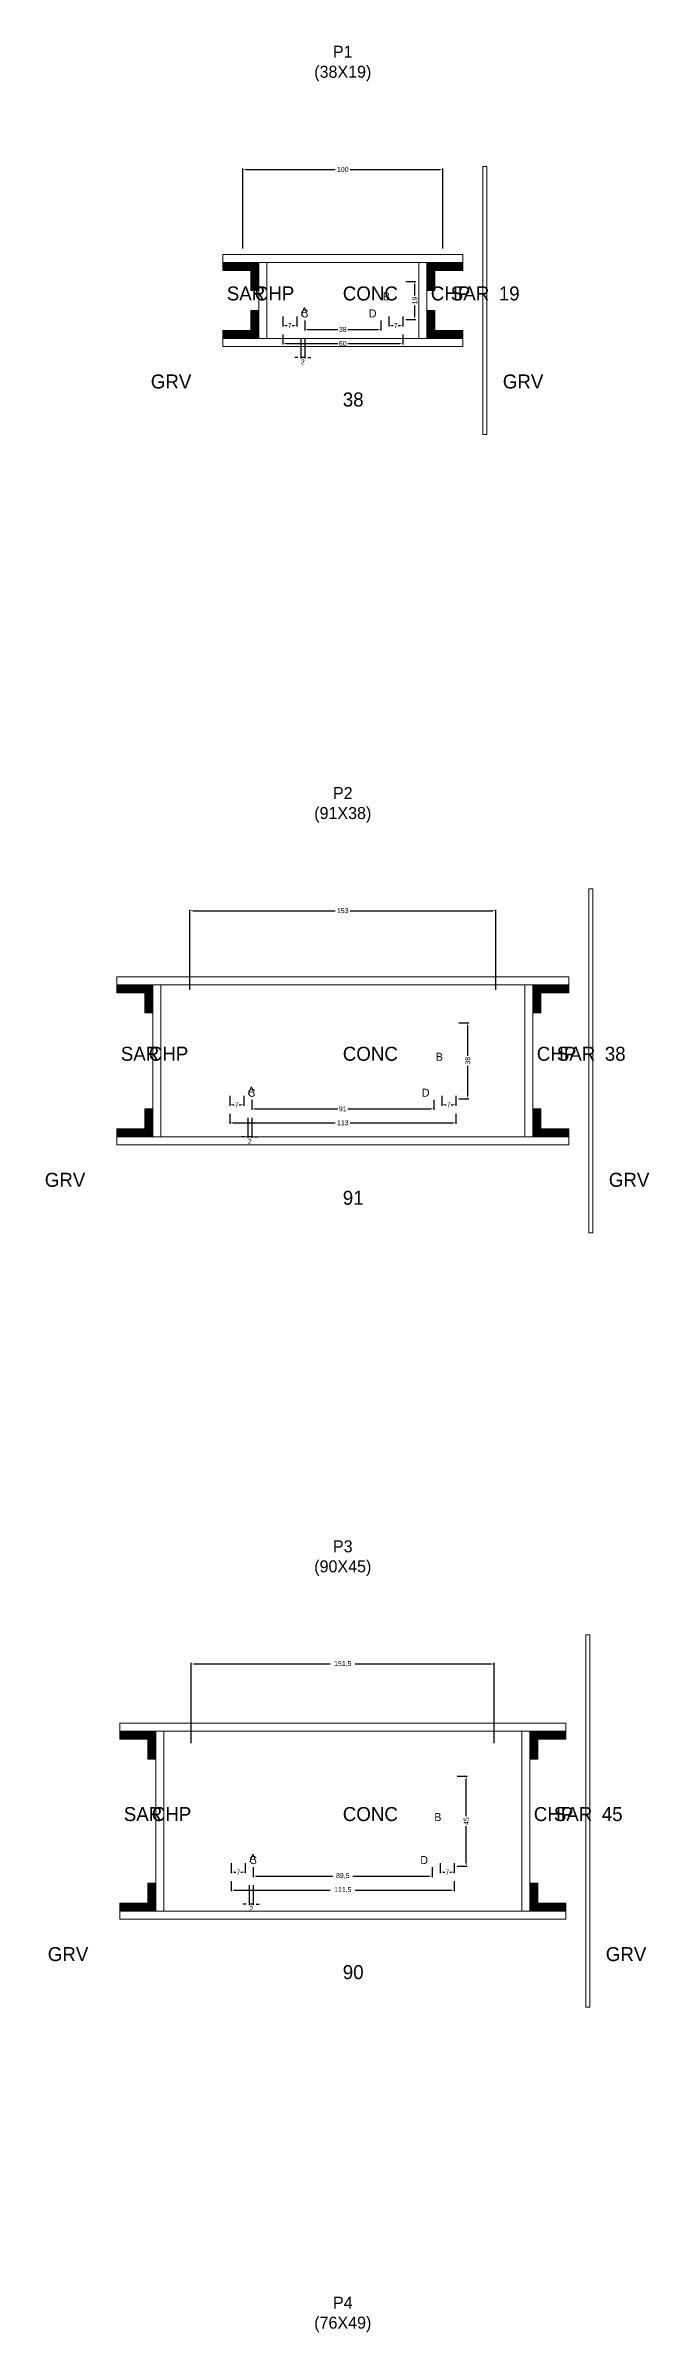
# Model space of a CAD drawing. Header units: centimetres. Extents: x -10500 to 4102, y -9886 to 295.
# Drawn here: x -149 to 153, y -876 to 267 of the extents above; entities that cross this region are included whole.
import ezdxf

# ---------------------------------------------------------------- set-up
doc = ezdxf.new("R2010")
doc.units = ezdxf.units.CM
for name, color, linetype in [('COTA', 241, 'Continuous'), ('Hachura', 251, 'Continuous'), ('NOMENCLATURA', 7, 'Continuous'), ('SARRAFO', 251, 'Continuous'), ('Texto Seção', 7, 'Continuous')]:
    doc.layers.add(name, color=color, linetype=linetype)
doc.dimstyles.new('cotax2', dxfattribs={"dimtxt": 2.5, "dimasz": 1.5, "dimexe": 0.5, "dimexo": 0.5, "dimgap": 0.5, "dimtad": 1, "dimcen": 2.5, "dimazin": 3, "dimtfac": 1, "dimtmove": 0, "dimatfit": 3})

# ---------------------------------------------------------------- blocks, each defined once
blk = doc.blocks.new('_CLOSEDFILLED')
at = {"color": 0, "linetype": 'BYBLOCK'}
blk.add_solid([(-1, 0.16), (0, 0), (-1, -0.16)], dxfattribs=at)
blk = doc.blocks.new('*D14')
for p, q in [((-30, 123), (-30, 118)), ((-28.5, 118.5), (-2.5, 118.5)), ((2.5, 118.5), (28.5, 118.5)), ((30, 123), (30, 118))]:
    blk.add_line(p, q)
at = {"layer": 'Defpoints'}
for p in [(-30, 123.5), (-30, 118.5), (30, 123.5)]:
    blk.add_point(p, dxfattribs=at)
at = {"layer": 'COTA', "xscale": 1.5, "yscale": 1.5, "rotation": 180}
blk.add_blockref('_CLOSEDFILLED', (-30, 118.5), dxfattribs=at)
at = {"layer": 'COTA', "xscale": 1.5, "yscale": 1.5}
blk.add_blockref('_CLOSEDFILLED', (30, 118.5), dxfattribs=at)
at = {"layer": 'COTA', "insert": (0, 118.5), "char_height": 2.5, "attachment_point": 5}
blk.add_mtext('60', dxfattribs=at)
blk = doc.blocks.new('*D15')
for p, q in [((-19, 130), (-19, 125)), ((19, 130), (19, 125)), ((-17.5, 125.5), (-2.5, 125.5)), ((2.5, 125.5), (17.5, 125.5))]:
    blk.add_line(p, q)
at = {"layer": 'Defpoints'}
for p in [(-19, 130.5), (19, 130.5), (-19, 125.5)]:
    blk.add_point(p, dxfattribs=at)
at = {"layer": 'COTA', "xscale": 1.5, "yscale": 1.5, "rotation": 180}
blk.add_blockref('_CLOSEDFILLED', (-19, 125.5), dxfattribs=at)
at = {"layer": 'COTA', "xscale": 1.5, "yscale": 1.5}
blk.add_blockref('_CLOSEDFILLED', (19, 125.5), dxfattribs=at)
at = {"layer": 'COTA', "insert": (0, 125.5), "char_height": 2.5, "attachment_point": 5}
blk.add_mtext('38', dxfattribs=at)
blk = doc.blocks.new('*D16')
for p, q in [((31.5, 149.5), (36.5, 149.5)), ((36, 142.5), (36, 148)), ((36, 132), (36, 137.5)), ((31.5, 130.5), (36.5, 130.5))]:
    blk.add_line(p, q)
at = {"layer": 'Defpoints'}
for p in [(31, 149.5), (31, 130.5), (36, 130.5)]:
    blk.add_point(p, dxfattribs=at)
at = {"layer": 'COTA', "xscale": 1.5, "yscale": 1.5}
for p, rotation in [((36, 149.5), 90), ((36, 130.5), 270)]:
    blk.add_blockref('_CLOSEDFILLED', p, dxfattribs=dict(at, rotation=rotation))
at = {"layer": 'COTA', "insert": (36, 140), "char_height": 2.5, "attachment_point": 5, "rotation": 90}
blk.add_mtext('19', dxfattribs=at)
blk = doc.blocks.new('*D17')
for p, q in [((-30, 132), (-30, 127)), ((-28.5, 127.5), (-27.75, 127.5)), ((-25.25, 127.5), (-24.5, 127.5)), ((-23, 132), (-23, 127))]:
    blk.add_line(p, q)
at = {"layer": 'Defpoints'}
for p in [(-30, 132.5), (-30, 127.5), (-23, 132.5)]:
    blk.add_point(p, dxfattribs=at)
at = {"layer": 'COTA', "xscale": 1.5, "yscale": 1.5, "rotation": 180}
blk.add_blockref('_CLOSEDFILLED', (-30, 127.5), dxfattribs=at)
at = {"layer": 'COTA', "xscale": 1.5, "yscale": 1.5}
blk.add_blockref('_CLOSEDFILLED', (-23, 127.5), dxfattribs=at)
at = {"layer": 'COTA', "insert": (-26.5, 127.5), "char_height": 2.5, "attachment_point": 5}
blk.add_mtext('7', dxfattribs=at)
blk = doc.blocks.new('*D18')
for p, q in [((23, 132), (23, 127)), ((24.5, 127.5), (25.25, 127.5)), ((27.75, 127.5), (28.5, 127.5)), ((30, 132), (30, 127))]:
    blk.add_line(p, q)
at = {"layer": 'Defpoints'}
for p in [(23, 132.5), (23, 127.5), (30, 132.5)]:
    blk.add_point(p, dxfattribs=at)
at = {"layer": 'COTA', "xscale": 1.5, "yscale": 1.5, "rotation": 180}
blk.add_blockref('_CLOSEDFILLED', (23, 127.5), dxfattribs=at)
at = {"layer": 'COTA', "xscale": 1.5, "yscale": 1.5}
blk.add_blockref('_CLOSEDFILLED', (30, 127.5), dxfattribs=at)
at = {"layer": 'COTA', "insert": (26.5, 127.5), "char_height": 2.5, "attachment_point": 5}
blk.add_mtext('7', dxfattribs=at)
blk = doc.blocks.new('*D19')
for p, q in [((-50, 166), (-50, 206)), ((50, 166), (50, 206)), ((-48.5, 205.5), (-3.75, 205.5)), ((3.75, 205.5), (48.5, 205.5))]:
    blk.add_line(p, q)
at = {"layer": 'Defpoints'}
for p in [(-50, 205.5), (-50, 165.5), (50, 165.5)]:
    blk.add_point(p, dxfattribs=at)
at = {"layer": 'COTA', "xscale": 1.5, "yscale": 1.5, "rotation": 180}
blk.add_blockref('_CLOSEDFILLED', (-50, 205.5), dxfattribs=at)
at = {"layer": 'COTA', "xscale": 1.5, "yscale": 1.5}
blk.add_blockref('_CLOSEDFILLED', (50, 205.5), dxfattribs=at)
at = {"layer": 'COTA', "insert": (0, 205.5), "char_height": 2.5, "attachment_point": 5}
blk.add_mtext('100', dxfattribs=at)
blk = doc.blocks.new('*D40')
for p, q in [((-56.5, -266.5), (-56.5, -271.5)), ((-55, -271), (-3.75, -271)), ((3.75, -271), (55, -271)), ((56.5, -266.5), (56.5, -271.5))]:
    blk.add_line(p, q)
at = {"layer": 'Defpoints'}
for p in [(-56.5, -266), (-56.5, -271), (56.5, -266)]:
    blk.add_point(p, dxfattribs=at)
at = {"layer": 'COTA', "xscale": 1.5, "yscale": 1.5, "rotation": 180}
blk.add_blockref('_CLOSEDFILLED', (-56.5, -271), dxfattribs=at)
at = {"layer": 'COTA', "xscale": 1.5, "yscale": 1.5}
blk.add_blockref('_CLOSEDFILLED', (56.5, -271), dxfattribs=at)
at = {"layer": 'COTA', "insert": (0, -271), "char_height": 2.5, "attachment_point": 5}
blk.add_mtext('113', dxfattribs=at)
blk = doc.blocks.new('*D41')
for p, q in [((-45.5, -259.5), (-45.5, -264.5)), ((45.5, -259.5), (45.5, -264.5)), ((-44, -264), (-2.5, -264)), ((2.5, -264), (44, -264))]:
    blk.add_line(p, q)
at = {"layer": 'Defpoints'}
for p in [(-45.5, -259), (45.5, -259), (-45.5, -264)]:
    blk.add_point(p, dxfattribs=at)
at = {"layer": 'COTA', "xscale": 1.5, "yscale": 1.5, "rotation": 180}
blk.add_blockref('_CLOSEDFILLED', (-45.5, -264), dxfattribs=at)
at = {"layer": 'COTA', "xscale": 1.5, "yscale": 1.5}
blk.add_blockref('_CLOSEDFILLED', (45.5, -264), dxfattribs=at)
at = {"layer": 'COTA', "insert": (0, -264), "char_height": 2.5, "attachment_point": 5}
blk.add_mtext('91', dxfattribs=at)
blk = doc.blocks.new('*D42')
for p, q in [((58, -221), (63, -221)), ((62.5, -237.5), (62.5, -222.5)), ((62.5, -257.5), (62.5, -242.5)), ((58, -259), (63, -259))]:
    blk.add_line(p, q)
at = {"layer": 'Defpoints'}
for p in [(57.5, -221), (57.5, -259), (62.5, -259)]:
    blk.add_point(p, dxfattribs=at)
at = {"layer": 'COTA', "xscale": 1.5, "yscale": 1.5}
for p, rotation in [((62.5, -221), 90), ((62.5, -259), 270)]:
    blk.add_blockref('_CLOSEDFILLED', p, dxfattribs=dict(at, rotation=rotation))
at = {"layer": 'COTA', "insert": (62.5, -240), "char_height": 2.5, "attachment_point": 5, "rotation": 90}
blk.add_mtext('38', dxfattribs=at)
blk = doc.blocks.new('*D43')
for p, q in [((-56.5, -257.5), (-56.5, -262.5)), ((-55, -262), (-54.25, -262)), ((-51.75, -262), (-51, -262)), ((-49.5, -257.5), (-49.5, -262.5))]:
    blk.add_line(p, q)
at = {"layer": 'Defpoints'}
for p in [(-56.5, -257), (-56.5, -262), (-49.5, -257)]:
    blk.add_point(p, dxfattribs=at)
at = {"layer": 'COTA', "xscale": 1.5, "yscale": 1.5, "rotation": 180}
blk.add_blockref('_CLOSEDFILLED', (-56.5, -262), dxfattribs=at)
at = {"layer": 'COTA', "xscale": 1.5, "yscale": 1.5}
blk.add_blockref('_CLOSEDFILLED', (-49.5, -262), dxfattribs=at)
at = {"layer": 'COTA', "insert": (-53, -262), "char_height": 2.5, "attachment_point": 5}
blk.add_mtext('7', dxfattribs=at)
blk = doc.blocks.new('*D44')
for p, q in [((49.5, -257.5), (49.5, -262.5)), ((51, -262), (51.75, -262)), ((54.25, -262), (55, -262)), ((56.5, -257.5), (56.5, -262.5))]:
    blk.add_line(p, q)
at = {"layer": 'Defpoints'}
for p in [(49.5, -257), (49.5, -262), (56.5, -257)]:
    blk.add_point(p, dxfattribs=at)
at = {"layer": 'COTA', "xscale": 1.5, "yscale": 1.5, "rotation": 180}
blk.add_blockref('_CLOSEDFILLED', (49.5, -262), dxfattribs=at)
at = {"layer": 'COTA', "xscale": 1.5, "yscale": 1.5}
blk.add_blockref('_CLOSEDFILLED', (56.5, -262), dxfattribs=at)
at = {"layer": 'COTA', "insert": (53, -262), "char_height": 2.5, "attachment_point": 5}
blk.add_mtext('7', dxfattribs=at)
blk = doc.blocks.new('*D45')
for p, q in [((-76.5, -204.5), (-76.5, -164.5)), ((-75, -165), (-3.75, -165)), ((3.75, -165), (75, -165)), ((76.5, -204.5), (76.5, -164.5))]:
    blk.add_line(p, q)
at = {"layer": 'Defpoints'}
for p in [(-76.5, -165), (-76.5, -205), (76.5, -205)]:
    blk.add_point(p, dxfattribs=at)
at = {"layer": 'COTA', "xscale": 1.5, "yscale": 1.5, "rotation": 180}
blk.add_blockref('_CLOSEDFILLED', (-76.5, -165), dxfattribs=at)
at = {"layer": 'COTA', "xscale": 1.5, "yscale": 1.5}
blk.add_blockref('_CLOSEDFILLED', (76.5, -165), dxfattribs=at)
at = {"layer": 'COTA', "insert": (0, -165), "char_height": 2.5, "attachment_point": 5}
blk.add_mtext('153', dxfattribs=at)
blk = doc.blocks.new('*D66')
for p, q in [((-55.75, -650), (-55.75, -655)), ((55.75, -650), (55.75, -655)), ((-54.25, -654.5), (-6.25, -654.5)), ((6.25, -654.5), (54.25, -654.5))]:
    blk.add_line(p, q)
at = {"layer": 'Defpoints'}
for p in [(-55.75, -649.5), (55.75, -649.5), (-55.75, -654.5)]:
    blk.add_point(p, dxfattribs=at)
at = {"layer": 'COTA', "xscale": 1.5, "yscale": 1.5, "rotation": 180}
blk.add_blockref('_CLOSEDFILLED', (-55.75, -654.5), dxfattribs=at)
at = {"layer": 'COTA', "xscale": 1.5, "yscale": 1.5}
blk.add_blockref('_CLOSEDFILLED', (55.75, -654.5), dxfattribs=at)
at = {"layer": 'COTA', "insert": (0, -654.5), "char_height": 2.5, "attachment_point": 5}
blk.add_mtext('111,5', dxfattribs=at)
blk = doc.blocks.new('*D67')
for p, q in [((-44.75, -643), (-44.75, -648)), ((-43.25, -647.5), (-5, -647.5)), ((5, -647.5), (43.25, -647.5)), ((44.75, -643), (44.75, -648))]:
    blk.add_line(p, q)
at = {"layer": 'Defpoints'}
for p in [(-44.75, -642.5), (-44.75, -647.5), (44.75, -642.5)]:
    blk.add_point(p, dxfattribs=at)
at = {"layer": 'COTA', "xscale": 1.5, "yscale": 1.5, "rotation": 180}
blk.add_blockref('_CLOSEDFILLED', (-44.75, -647.5), dxfattribs=at)
at = {"layer": 'COTA', "xscale": 1.5, "yscale": 1.5}
blk.add_blockref('_CLOSEDFILLED', (44.75, -647.5), dxfattribs=at)
at = {"layer": 'COTA', "insert": (0, -647.5), "char_height": 2.5, "attachment_point": 5}
blk.add_mtext('89,5', dxfattribs=at)
blk = doc.blocks.new('*D68')
for p, q in [((57.25, -597.5), (62.25, -597.5)), ((61.75, -617.5), (61.75, -599)), ((61.75, -641), (61.75, -622.5)), ((57.25, -642.5), (62.25, -642.5))]:
    blk.add_line(p, q)
at = {"layer": 'Defpoints'}
for p in [(56.75, -597.5), (56.75, -642.5), (61.75, -642.5)]:
    blk.add_point(p, dxfattribs=at)
at = {"layer": 'COTA', "xscale": 1.5, "yscale": 1.5}
for p, rotation in [((61.75, -597.5), 90), ((61.75, -642.5), 270)]:
    blk.add_blockref('_CLOSEDFILLED', p, dxfattribs=dict(at, rotation=rotation))
at = {"layer": 'COTA', "insert": (61.75, -620), "char_height": 2.5, "attachment_point": 5, "rotation": 90}
blk.add_mtext('45', dxfattribs=at)
blk = doc.blocks.new('*D69')
for p, q in [((-55.75, -641), (-55.75, -646)), ((-54.25, -645.5), (-53.5, -645.5)), ((-51, -645.5), (-50.25, -645.5)), ((-48.75, -641), (-48.75, -646))]:
    blk.add_line(p, q)
at = {"layer": 'Defpoints'}
for p in [(-55.75, -640.5), (-55.75, -645.5), (-48.75, -640.5)]:
    blk.add_point(p, dxfattribs=at)
at = {"layer": 'COTA', "xscale": 1.5, "yscale": 1.5, "rotation": 180}
blk.add_blockref('_CLOSEDFILLED', (-55.75, -645.5), dxfattribs=at)
at = {"layer": 'COTA', "xscale": 1.5, "yscale": 1.5}
blk.add_blockref('_CLOSEDFILLED', (-48.75, -645.5), dxfattribs=at)
at = {"layer": 'COTA', "insert": (-52.25, -645.5), "char_height": 2.5, "attachment_point": 5}
blk.add_mtext('7', dxfattribs=at)
blk = doc.blocks.new('*D70')
for p, q in [((48.75, -641), (48.75, -646)), ((50.25, -645.5), (51, -645.5)), ((53.5, -645.5), (54.25, -645.5)), ((55.75, -641), (55.75, -646))]:
    blk.add_line(p, q)
at = {"layer": 'Defpoints'}
for p in [(48.75, -640.5), (48.75, -645.5), (55.75, -640.5)]:
    blk.add_point(p, dxfattribs=at)
at = {"layer": 'COTA', "xscale": 1.5, "yscale": 1.5, "rotation": 180}
blk.add_blockref('_CLOSEDFILLED', (48.75, -645.5), dxfattribs=at)
at = {"layer": 'COTA', "xscale": 1.5, "yscale": 1.5}
blk.add_blockref('_CLOSEDFILLED', (55.75, -645.5), dxfattribs=at)
at = {"layer": 'COTA', "insert": (52.25, -645.5), "char_height": 2.5, "attachment_point": 5}
blk.add_mtext('7', dxfattribs=at)
blk = doc.blocks.new('*D71')
for p, q in [((-75.75, -581), (-75.75, -541)), ((-74.25, -541.5), (-6.25, -541.5)), ((6.25, -541.5), (74.25, -541.5)), ((75.75, -581), (75.75, -541))]:
    blk.add_line(p, q)
at = {"layer": 'Defpoints'}
for p in [(-75.75, -541.5), (-75.75, -581.5), (75.75, -581.5)]:
    blk.add_point(p, dxfattribs=at)
at = {"layer": 'COTA', "xscale": 1.5, "yscale": 1.5, "rotation": 180}
blk.add_blockref('_CLOSEDFILLED', (-75.75, -541.5), dxfattribs=at)
at = {"layer": 'COTA', "xscale": 1.5, "yscale": 1.5}
blk.add_blockref('_CLOSEDFILLED', (75.75, -541.5), dxfattribs=at)
at = {"layer": 'COTA', "insert": (0, -541.5), "char_height": 2.5, "attachment_point": 5}
blk.add_mtext('151,5', dxfattribs=at)

msp = doc.modelspace()

# ---------------------------------------------------------------- hatches: boundary and pattern name
at = {"layer": 'SARRAFO'}
h = msp.add_hatch(dxfattribs=at)
h.set_pattern_fill('SOLID', scale=2)
h.paths.add_polyline_path([(-60, 155), (-46, 155), (-46, 159), (-60, 159)])
h = msp.add_hatch(dxfattribs=at)
h.set_pattern_fill('SOLID', scale=2)
h.paths.add_polyline_path([(-46, 145), (-42, 145), (-42, 159), (-46, 159)])
h = msp.add_hatch(dxfattribs=at)
h.set_pattern_fill('SOLID', scale=2)
h.paths.add_polyline_path([(42, 145), (46, 145), (46, 159), (42, 159)])
h = msp.add_hatch(dxfattribs=at)
h.set_pattern_fill('SOLID', scale=2)
h.paths.add_polyline_path([(46, 155), (60, 155), (60, 159), (46, 159)])
h = msp.add_hatch(dxfattribs=at)
h.set_pattern_fill('SOLID', scale=2)
h.paths.add_polyline_path([(-46, 121), (-42, 121), (-42, 135), (-46, 135)])
h = msp.add_hatch(dxfattribs=at)
h.set_pattern_fill('SOLID', scale=2)
h.paths.add_polyline_path([(42, 121), (46, 121), (46, 135), (42, 135)])
h = msp.add_hatch(dxfattribs=at)
h.set_pattern_fill('SOLID', scale=2)
h.paths.add_polyline_path([(-60, 121), (-46, 121), (-46, 125), (-60, 125)])
h = msp.add_hatch(dxfattribs=at)
h.set_pattern_fill('SOLID', scale=2)
h.paths.add_polyline_path([(46, 121), (60, 121), (60, 125), (46, 125)])
h = msp.add_hatch(dxfattribs=at)
h.set_pattern_fill('SOLID', scale=2)
h.paths.add_polyline_path([(-113, -206), (-99, -206), (-99, -202), (-113, -202)])
h = msp.add_hatch(dxfattribs=at)
h.set_pattern_fill('SOLID', scale=2)
h.paths.add_polyline_path([(-99, -216), (-95, -216), (-95, -202), (-99, -202)])
h = msp.add_hatch(dxfattribs=at)
h.set_pattern_fill('SOLID', scale=2)
h.paths.add_polyline_path([(95, -216), (99, -216), (99, -202), (95, -202)])
h = msp.add_hatch(dxfattribs=at)
h.set_pattern_fill('SOLID', scale=2)
h.paths.add_polyline_path([(99, -206), (113, -206), (113, -202), (99, -202)])
h = msp.add_hatch(dxfattribs=at)
h.set_pattern_fill('SOLID', scale=2)
h.paths.add_polyline_path([(-113, -278), (-99, -278), (-99, -274), (-113, -274)])
h = msp.add_hatch(dxfattribs=at)
h.set_pattern_fill('SOLID', scale=2)
h.paths.add_polyline_path([(-99, -278), (-95, -278), (-95, -264), (-99, -264)])
h = msp.add_hatch(dxfattribs=at)
h.set_pattern_fill('SOLID', scale=2)
h.paths.add_polyline_path([(95, -278), (99, -278), (99, -264), (95, -264)])
h = msp.add_hatch(dxfattribs=at)
h.set_pattern_fill('SOLID', scale=2)
h.paths.add_polyline_path([(99, -278), (113, -278), (113, -274), (99, -274)])
h = msp.add_hatch(dxfattribs=at)
h.set_pattern_fill('SOLID', scale=2)
h.paths.add_polyline_path([(-111.5, -579), (-97.5, -579), (-97.5, -575), (-111.5, -575)])
h = msp.add_hatch(dxfattribs=at)
h.set_pattern_fill('SOLID', scale=2)
h.paths.add_polyline_path([(-97.5, -589), (-93.5, -589), (-93.5, -575), (-97.5, -575)])
h = msp.add_hatch(dxfattribs=at)
h.set_pattern_fill('SOLID', scale=2)
h.paths.add_polyline_path([(93.5, -589), (97.5, -589), (97.5, -575), (93.5, -575)])
h = msp.add_hatch(dxfattribs=at)
h.set_pattern_fill('SOLID', scale=2)
h.paths.add_polyline_path([(97.5, -579), (111.5, -579), (111.5, -575), (97.5, -575)])
h = msp.add_hatch(dxfattribs=at)
h.set_pattern_fill('SOLID', scale=2)
h.paths.add_polyline_path([(-97.5, -665), (-93.5, -665), (-93.5, -651), (-97.5, -651)])
h = msp.add_hatch(dxfattribs=at)
h.set_pattern_fill('SOLID', scale=2)
h.paths.add_polyline_path([(93.5, -665), (97.5, -665), (97.5, -651), (93.5, -651)])
h = msp.add_hatch(dxfattribs=at)
h.set_pattern_fill('SOLID', scale=2)
h.paths.add_polyline_path([(-111.5, -665), (-97.5, -665), (-97.5, -661), (-111.5, -661)])
h = msp.add_hatch(dxfattribs=at)
h.set_pattern_fill('SOLID', scale=2)
h.paths.add_polyline_path([(97.5, -665), (111.5, -665), (111.5, -661), (97.5, -661)])

# ---------------------------------------------------------------- linework, layer by layer
at = {"layer": 'Hachura', "lineweight": 13}
for points in [[(70, 73), (72, 73), (72, 207), (70, 207)], [(123, -326), (125, -326), (125, -154), (123, -154)], [(121.5, -713), (123.5, -713), (123.5, -527), (121.5, -527)]]:
    msp.add_lwpolyline(points, close=True, dxfattribs=at)
at = {"layer": 'Hachura', "lineweight": 18}
for points in [[(-60, 159), (60, 159), (60, 163), (-60, 163)], [(-42, 121), (-38, 121), (-38, 159), (-42, 159)], [(38, 121), (42, 121), (42, 159), (38, 159)], [(-60, 117), (60, 117), (60, 121), (-60, 121)], [(-113, -202), (113, -202), (113, -198), (-113, -198)], [(-95, -278), (-91, -278), (-91, -202), (-95, -202)], [(91, -278), (95, -278), (95, -202), (91, -202)], [(-113, -282), (113, -282), (113, -278), (-113, -278)], [(-111.5, -575), (111.5, -575), (111.5, -571), (-111.5, -571)], [(-93.5, -665), (-89.5, -665), (-89.5, -575), (-93.5, -575)], [(89.5, -665), (93.5, -665), (93.5, -575), (89.5, -575)], [(-111.5, -669), (111.5, -669), (111.5, -665), (-111.5, -665)]]:
    msp.add_lwpolyline(points, close=True, dxfattribs=at)
at = {"layer": 'SARRAFO', "lineweight": 13}
for points in [[(-60, 155), (-46, 155), (-46, 159), (-60, 159)], [(-46, 145), (-42, 145), (-42, 159), (-46, 159)], [(42, 145), (46, 145), (46, 159), (42, 159)], [(46, 155), (60, 155), (60, 159), (46, 159)], [(-46, 121), (-42, 121), (-42, 135), (-46, 135)], [(42, 121), (46, 121), (46, 135), (42, 135)], [(-60, 121), (-46, 121), (-46, 125), (-60, 125)], [(46, 121), (60, 121), (60, 125), (46, 125)], [(-113, -206), (-99, -206), (-99, -202), (-113, -202)], [(-99, -216), (-95, -216), (-95, -202), (-99, -202)], [(95, -216), (99, -216), (99, -202), (95, -202)], [(99, -206), (113, -206), (113, -202), (99, -202)], [(-113, -278), (-99, -278), (-99, -274), (-113, -274)], [(-99, -278), (-95, -278), (-95, -264), (-99, -264)], [(95, -278), (99, -278), (99, -264), (95, -264)], [(99, -278), (113, -278), (113, -274), (99, -274)], [(-111.5, -579), (-97.5, -579), (-97.5, -575), (-111.5, -575)], [(-97.5, -589), (-93.5, -589), (-93.5, -575), (-97.5, -575)], [(93.5, -589), (97.5, -589), (97.5, -575), (93.5, -575)], [(97.5, -579), (111.5, -579), (111.5, -575), (97.5, -575)], [(-97.5, -665), (-93.5, -665), (-93.5, -651), (-97.5, -651)], [(93.5, -665), (97.5, -665), (97.5, -651), (93.5, -651)], [(-111.5, -665), (-97.5, -665), (-97.5, -661), (-111.5, -661)], [(97.5, -665), (111.5, -665), (111.5, -661), (97.5, -661)]]:
    msp.add_lwpolyline(points, close=True, dxfattribs=at)

# ---------------------------------------------------------------- texts
at = {"layer": 'NOMENCLATURA'}
for s, p in [('B', (20, 140)), ('A', (-21, 132.5)), ('C', (-21, 131.5)), ('D', (13, 131.5)), ('B', (46.5, -240)), ('A', (-47.5, -257)), ('C', (-47.5, -258)), ('D', (39.5, -258)), ('B', (45.75, -620)), ('A', (-46.75, -640.5)), ('C', (-46.75, -641.5)), ('D', (38.75, -641.5))]:
    msp.add_text(s, height=4, dxfattribs=at).set_placement(p)
at = {"layer": 'NOMENCLATURA', "char_height": 6, "attachment_point": 8}
for s, insert in [('P1\\P(38X19)', (0, 249.5)), ('P2\\P(91X38)', (0, -121)), ('P3\\P(90X45)', (0, -497.5)), ('P4\\P(76X49)', (0, -875.5))]:
    msp.add_mtext(s, dxfattribs=dict(at, insert=insert))
at = {"layer": 'Texto Seção'}
for s, p in [('SAR', (-58, 140)), ('CHP', (-44, 140)), ('CONC', (0, 140)), ('CHP', (44, 140)), ('SAR', (54, 140)), ('19', (78, 140)), ('GRV', (-96, 96)), ('GRV', (80, 96)), ('38', (0, 87)), ('SAR', (-111, -240)), ('CHP', (-97, -240)), ('CONC', (0, -240)), ('CHP', (97, -240)), ('SAR', (107, -240)), ('38', (131, -240)), ('GRV', (-149, -303)), ('GRV', (133, -303)), ('91', (0, -312)), ('SAR', (-109.5, -620)), ('CHP', (-95.5, -620)), ('CONC', (0, -620)), ('CHP', (95.5, -620)), ('SAR', (105.5, -620)), ('45', (129.5, -620)), ('GRV', (-147.5, -690)), ('GRV', (131.5, -690)), ('90', (0, -699))]:
    msp.add_text(s, height=7, dxfattribs=at).set_placement(p)

# ---------------------------------------------------------------- dimensions: what is measured, and where the dimension line sits
at = {"layer": 'COTA'}
for base, p1, p2, picture, middle in [((-50, 205.5), (-50, 165.5), (50, 165.5), '*D19', (0, 205.5)), ((-30, 127.5), (-30, 132.5), (-23, 132.5), '*D17', (-26.5, 127.5)), ((-19, 125.5), (-19, 130.5), (19, 130.5), '*D15', (0, 125.5)), ((23, 127.5), (23, 132.5), (30, 132.5), '*D18', (26.5, 127.5)), ((-30, 118.5), (-30, 123.5), (30, 123.5), '*D14', (0, 118.5)), ((-76.5, -165), (-76.5, -205), (76.5, -205), '*D45', (0, -165)), ((-56.5, -262), (-56.5, -257), (-49.5, -257), '*D43', (-53, -262)), ((-45.5, -264), (-45.5, -259), (45.5, -259), '*D41', (0, -264)), ((49.5, -262), (49.5, -257), (56.5, -257), '*D44', (53, -262)), ((-56.5, -271), (-56.5, -266), (56.5, -266), '*D40', (0, -271)), ((-75.75, -541.5), (-75.75, -581.5), (75.75, -581.5), '*D71', (0, -541.5)), ((-55.75, -645.5), (-55.75, -640.5), (-48.75, -640.5), '*D69', (-52.25, -645.5)), ((-55.75, -654.5), (-55.75, -649.5), (55.75, -649.5), '*D66', (0, -654.5)), ((-44.75, -647.5), (-44.75, -642.5), (44.75, -642.5), '*D67', (0, -647.5)), ((48.75, -645.5), (48.75, -640.5), (55.75, -640.5), '*D70', (52.25, -645.5))]:
    dim = msp.add_linear_dim(base=base, p1=p1, p2=p2, dimstyle='cotax2', dxfattribs=at)
    dim.commit()
    dim.dimension.update_dxf_attribs({"geometry": picture, "text_midpoint": middle})
for base, p1, p2, picture, middle in [((36, 130.5), (31, 130.5), (31, 149.5), '*D16', (36, 140)), ((62.5, -259), (57.5, -259), (57.5, -221), '*D42', (62.5, -240)), ((61.75, -642.5), (56.75, -642.5), (56.75, -597.5), '*D68', (61.75, -620))]:
    dim = msp.add_linear_dim(base=base, p1=p1, p2=p2, angle=90, dimstyle='cotax2', dxfattribs=at)
    dim.commit()
    dim.dimension.update_dxf_attribs({"geometry": picture, "text_midpoint": middle})
for base, p1, p2 in [((-19, 111.5), (-19, 121.5), (-21, 121.5)), ((-45.5, -278), (-45.5, -268), (-47.5, -268)), ((-44.75, -661.5), (-44.75, -651.5), (-46.75, -651.5))]:
    msp.add_linear_dim(base=base, p1=p1, p2=p2, dimstyle='cotax2', dxfattribs=at).render()

doc.saveas('drawing.dxf')
